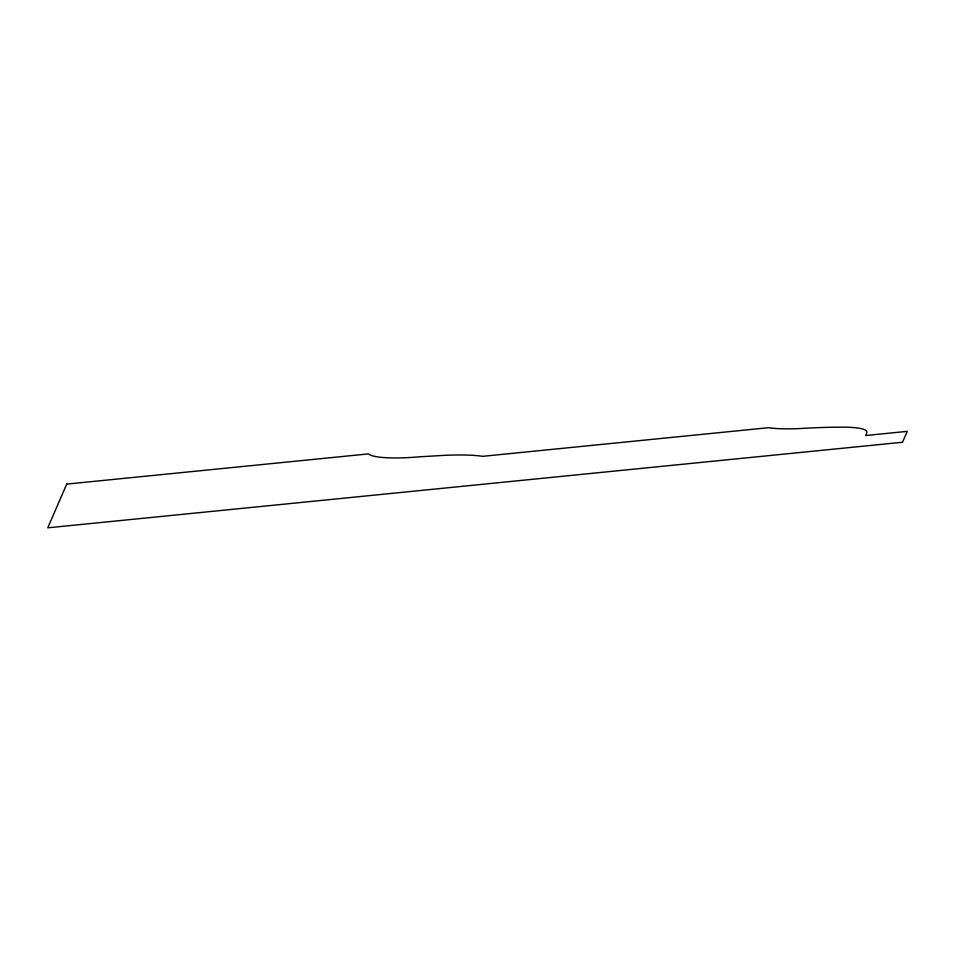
<?xml version="1.0" encoding="UTF-8"?>
<svg xmlns="http://www.w3.org/2000/svg" width="955" height="955" viewBox="0 0 955 955"><rect width="100%" height="100%" fill="white"/><g stroke="black" fill="none" stroke-linecap="round" stroke-linejoin="round"><path stroke-width="1.43" d="M66.707 484.101L47.75 527.829L902.523 442.249L907.25 431.362L865.624 435.528L866.806 432.806A53.516 9.204 -6.7 0 0 842.429 427.171A168.641 28.996 -6.7 0 0 801.603 428.449A64.391 11.066 -6.7 0 1 768.62 427.697L482.729 456.323A80.148 13.776 -6.7 0 0 436.28 455.833L420.367 456.741A61.944 10.648 -6.7 0 1 368.439 453.9L66.707 484.101"/></g></svg>
